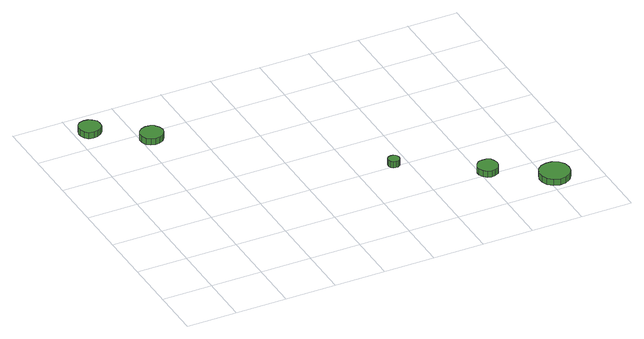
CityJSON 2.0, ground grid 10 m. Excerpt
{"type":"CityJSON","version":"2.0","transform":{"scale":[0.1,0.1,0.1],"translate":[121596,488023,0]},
"CityObjects":{
"tree1":{"type":"SolitaryVegetationObject","attributes":{"function":"something"},"geometry":[{"type":"MultiSurface","lod":"1","boundaries":[[[0,1,2,3,4,5,6,7,8,9,10,11,12,13,14]],[[15,16,17,18,19,20,21,22,23,24,25,26,27,28,29]],[[0,29,28,1]],[[1,28,27,2]],[[2,27,26,3]],[[3,26,25,4]],[[4,25,24,5]],[[5,24,23,6]],[[6,23,22,7]],[[7,22,21,8]],[[8,21,20,9]],[[9,20,19,10]],[[10,19,18,11]],[[11,18,17,12]],[[12,17,16,13]],[[13,16,15,14]],[[14,15,29,0]]]}]},
"tree2":{"type":"SolitaryVegetationObject","attributes":{"function":"something"},"geometry":[{"type":"MultiSurface","lod":"1","boundaries":[[[30,31,32,33,34,35,36,37,38,39,40,41,42,43,44]],[[45,46,47,48,49,50,51,52,53,54,55,56,57,58,59]],[[30,59,58,31]],[[31,58,57,32]],[[32,57,56,33]],[[33,56,55,34]],[[34,55,54,35]],[[35,54,53,36]],[[36,53,52,37]],[[37,52,51,38]],[[38,51,50,39]],[[39,50,49,40]],[[40,49,48,41]],[[41,48,47,42]],[[42,47,46,43]],[[43,46,45,44]],[[44,45,59,30]]]}]},
"tree3":{"type":"SolitaryVegetationObject","attributes":{"function":"something"},"geometry":[{"type":"MultiSurface","lod":"1","boundaries":[[[60,61,62,63,64,65,66,67,68,69,70,71,72,73,74]],[[75,76,77,78,79,80,81,82,83,84,85,86,87,88,89]],[[60,89,88,61]],[[61,88,87,62]],[[62,87,86,63]],[[63,86,85,64]],[[64,85,84,65]],[[65,84,83,66]],[[66,83,82,67]],[[67,82,81,68]],[[68,81,80,69]],[[69,80,79,70]],[[70,79,78,71]],[[71,78,77,72]],[[72,77,76,73]],[[73,76,75,74]],[[74,75,89,60]]]}]},
"tree4":{"type":"SolitaryVegetationObject","attributes":{"function":"something"},"geometry":[{"type":"MultiSurface","lod":"1","boundaries":[[[90,91,92,93,94,95,96,97,98,99,100,101,102,103,104]],[[105,106,107,108,109,110,111,112,113,114,115,116,117,118,119]],[[90,119,118,91]],[[91,118,117,92]],[[92,117,116,93]],[[93,116,115,94]],[[94,115,114,95]],[[95,114,113,96]],[[96,113,112,97]],[[97,112,111,98]],[[98,111,110,99]],[[99,110,109,100]],[[100,109,108,101]],[[101,108,107,102]],[[102,107,106,103]],[[103,106,105,104]],[[104,105,119,90]]]}]},
"tree5":{"type":"SolitaryVegetationObject","attributes":{"function":"something"},"geometry":[{"type":"MultiSurface","lod":"1","boundaries":[[[120,121,122,123,124,125,126,127,128,129,130,131,132,133,134]],[[135,136,137,138,139,140,141,142,143,144,145,146,147,148,149]],[[120,149,148,121]],[[121,148,147,122]],[[122,147,146,123]],[[123,146,145,124]],[[124,145,144,125]],[[125,144,143,126]],[[126,143,142,127]],[[127,142,141,128]],[[128,141,140,129]],[[129,140,139,130]],[[130,139,138,131]],[[131,138,137,132]],[[132,137,136,133]],[[133,136,135,134]],[[134,135,149,120]]]}]}
},
"vertices":[
[51,550,15],[50,559,15],[44,566,15],[37,570,15],[28,571,15],[19,569,15],[13,563,15],[9,554,15],[9,546,15],[13,537,15],[19,531,15],[28,529,15],[37,530,15],[44,534,15],[50,541,15],[50,541,2],[44,534,2],[37,530,2],[28,529,2],[19,531,2],[13,537,2],[9,546,2],[9,554,2],[13,563,2],[19,569,2],[28,571,2],[37,570,2],[44,566,2],[50,559,2],[51,550,2],
[143,480,16],[141,489,16],[135,497,16],[127,501,16],[118,502,16],[109,499,16],[102,493,16],[98,485,16],[98,475,16],[102,467,16],[109,461,16],[118,458,16],[127,459,16],[135,463,16],[141,471,16],[141,471,3],[135,463,3],[127,459,3],[118,458,3],[109,461,3],[102,467,3],[98,475,3],[98,485,3],[102,493,3],[109,499,3],[118,502,3],[127,501,3],[135,497,3],[141,489,3],[143,480,3],
[481,200,20],[480,205,20],[478,208,20],[474,211,20],[469,211,20],[464,210,20],[461,207,20],[459,202,20],[459,198,20],[461,193,20],[464,190,20],[469,189,20],[474,189,20],[478,192,20],[480,195,20],[480,195,7],[478,192,7],[474,189,7],[469,189,7],[464,190,7],[461,193,7],[459,198,7],[459,202,7],[461,207,7],[464,210,7],[469,211,7],[474,211,7],[478,208,7],[480,205,7],[481,200,7],
[630,100,23],[628,108,23],[624,115,23],[616,119,23],[608,120,23],[600,118,23],[594,112,23],[590,104,23],[590,96,23],[594,88,23],[600,82,23],[608,80,23],[616,81,23],[624,85,23],[628,92,23],[628,92,10],[624,85,10],[616,81,10],[608,80,10],[600,82,10],[594,88,10],[590,96,10],[590,104,10],[594,112,10],[600,118,10],[608,120,10],[616,119,10],[624,115,10],[628,108,10],[630,100,10],
[739,30,23],[737,42,23],[730,52,23],[719,58,23],[707,59,23],[695,55,23],[686,47,23],[681,36,23],[681,24,23],[686,13,23],[695,5,23],[707,1,23],[719,2,23],[730,8,23],[737,18,23],[737,18,10],[730,8,10],[719,2,10],[707,1,10],[695,5,10],[686,13,10],[681,24,10],[681,36,10],[686,47,10],[695,55,10],[707,59,10],[719,58,10],[730,52,10],[737,42,10],[739,30,10]
]}
